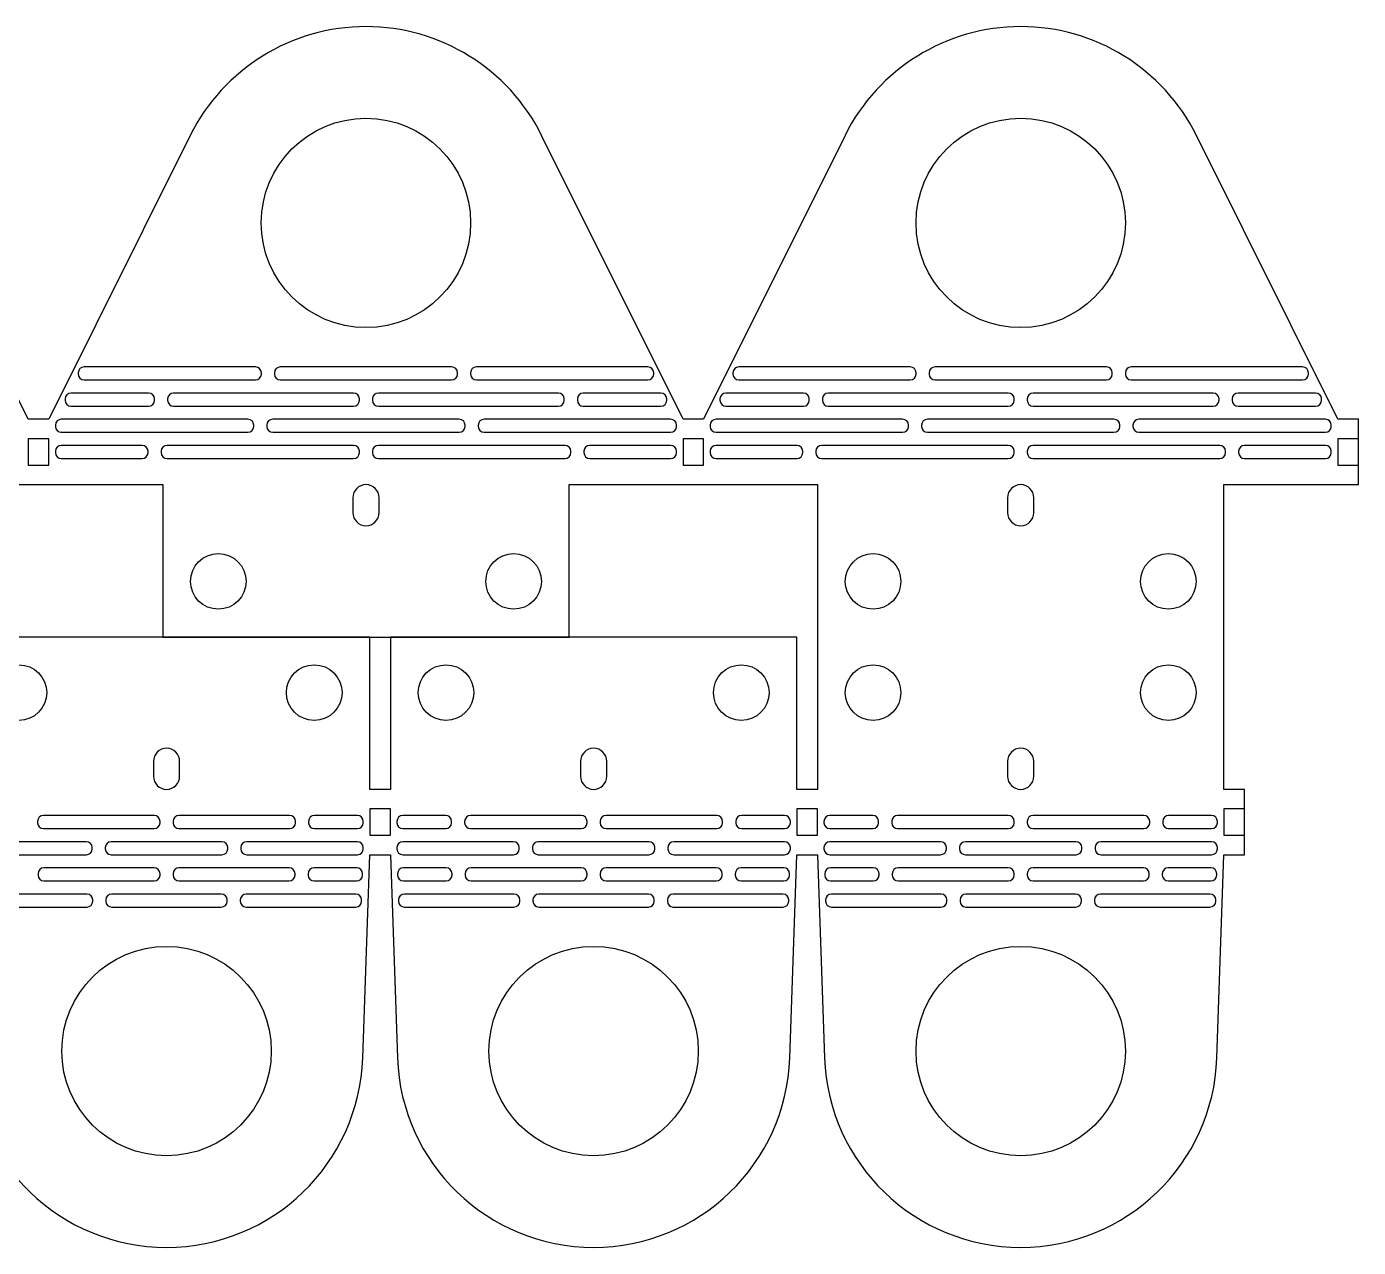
# Model space of a CAD drawing. Header units: metres. Extents: x -359 to 41, y -38 to 55.
# Drawn here: x -60.4 to 41.3, y -38.1 to 55.1 of the extents above; entities that cross this region are included whole.
import ezdxf

# ---------------------------------------------------------------- set-up
doc = ezdxf.new("R2010")
doc.units = ezdxf.units.M

msp = doc.modelspace()

# ---------------------------------------------------------------- linework, layer by layer
at = {"layer": 'PARAMETRIX'}
for p, q in [((-60.3031, 25.1416), (-71.1085, 46.8305)), ((-60.3031, 25.1416), (-71.1085, 46.8305)), ((-47.9268, 46.8305), (-58.7323, 25.1416)), ((-47.9268, 46.8305), (-58.7323, 25.1416)), ((-10.2693, 25.1416), (-21.0747, 46.8305)), ((-10.2693, 25.1416), (-21.0747, 46.8305)), ((2.107, 46.8305), (-8.6985, 25.1416)), ((2.107, 46.8305), (-8.6985, 25.1416)), ((39.7645, 25.1416), (28.9591, 46.8305)), ((39.7645, 25.1416), (28.9591, 46.8305)), ((-56.4886, 28.6916), (-56.4886, 28.5916)), ((-42.9467, 29.1416), (-56.0386, 29.1416)), ((-42.4967, 28.5916), (-42.4967, 28.6916)), ((-41.4967, 28.6916), (-41.4967, 28.5916)), ((-27.9548, 29.1416), (-41.0467, 29.1416)), ((-27.5048, 28.5916), (-27.5048, 28.6916)), ((-26.5048, 28.6916), (-26.5048, 28.5916)), ((-12.963, 29.1416), (-26.0548, 29.1416)), ((-12.513, 28.5916), (-12.513, 28.6916)), ((-6.4548, 28.6916), (-6.4548, 28.5916)), ((7.0871, 29.1416), (-6.0048, 29.1416)), ((7.5371, 28.5916), (7.5371, 28.6916)), ((8.5371, 28.6916), (8.5371, 28.5916)), ((22.0789, 29.1416), (8.9871, 29.1416)), ((22.5289, 28.5916), (22.5289, 28.6916)), ((23.5289, 28.6916), (23.5289, 28.5916)), ((37.0708, 29.1416), (23.9789, 29.1416)), ((37.5208, 28.5916), (37.5208, 28.6916)), ((-56.0386, 28.1416), (-42.9467, 28.1416)), ((-41.0467, 28.1416), (-27.9548, 28.1416)), ((-26.0548, 28.1416), (-12.963, 28.1416)), ((-6.0048, 28.1416), (7.0871, 28.1416)), ((8.9871, 28.1416), (22.0789, 28.1416)), ((23.9789, 28.1416), (37.0708, 28.1416)), ((-57.485, 26.6916), (-57.485, 26.5916)), ((-51.1069, 27.1416), (-57.035, 27.1416)), ((-50.6569, 26.5916), (-50.6569, 26.6916)), ((-49.6569, 26.6916), (-49.6569, 26.5916)), ((-35.4508, 27.1416), (-49.2069, 27.1416)), ((-35.0008, 26.5916), (-35.0008, 26.6916)), ((-34.0008, 26.6916), (-34.0008, 26.5916)), ((-19.7946, 27.1416), (-33.5508, 27.1416)), ((-19.3446, 26.5916), (-19.3446, 26.6916)), ((-18.3446, 26.6916), (-18.3446, 26.5916)), ((-11.9666, 27.1416), (-17.8946, 27.1416)), ((-11.5166, 26.5916), (-11.5166, 26.6916)), ((-7.4512, 26.6916), (-7.4512, 26.5916)), ((-1.0731, 27.1416), (-7.0012, 27.1416)), ((-0.6231, 26.5916), (-0.6231, 26.6916)), ((0.3769, 26.6916), (0.3769, 26.5916)), ((14.583, 27.1416), (0.8269, 27.1416)), ((15.033, 26.5916), (15.033, 26.6916)), ((16.033, 26.6916), (16.033, 26.5916)), ((30.2391, 27.1416), (16.483, 27.1416)), ((30.6891, 26.5916), (30.6891, 26.6916)), ((31.6891, 26.6916), (31.6891, 26.5916)), ((38.0672, 27.1416), (32.1391, 27.1416)), ((38.5172, 26.5916), (38.5172, 26.6916)), ((-57.035, 26.1416), (-51.1069, 26.1416)), ((-49.2069, 26.1416), (-35.4508, 26.1416)), ((-33.5508, 26.1416), (-19.7946, 26.1416)), ((-17.8946, 26.1416), (-11.9666, 26.1416)), ((-7.0012, 26.1416), (-1.0731, 26.1416)), ((0.8269, 26.1416), (14.583, 26.1416)), ((16.483, 26.1416), (30.2391, 26.1416)), ((32.1391, 26.1416), (38.0672, 26.1416)), ((-58.7323, 25.1416), (-60.3031, 25.1416)), ((-58.7323, 25.1416), (-60.3031, 25.1416)), ((-58.2323, 24.6916), (-58.2323, 24.5916)), ((-43.5279, 25.1416), (-57.7823, 25.1416)), ((-43.0779, 24.5916), (-43.0779, 24.6916)), ((-42.0779, 24.6916), (-42.0779, 24.5916)), ((-27.3736, 25.1416), (-41.6279, 25.1416)), ((-26.9236, 24.5916), (-26.9236, 24.6916)), ((-25.9236, 24.6916), (-25.9236, 24.5916)), ((-11.2193, 25.1416), (-25.4736, 25.1416)), ((-10.7693, 24.5916), (-10.7693, 24.6916)), ((-8.6985, 25.1416), (-10.2693, 25.1416)), ((-8.6985, 25.1416), (-10.2693, 25.1416)), ((-8.1985, 24.6916), (-8.1985, 24.5916)), ((6.5058, 25.1416), (-7.7485, 25.1416)), ((6.9558, 24.5916), (6.9558, 24.6916)), ((7.9558, 24.6916), (7.9558, 24.5916)), ((22.6602, 25.1416), (8.4058, 25.1416)), ((23.1102, 24.5916), (23.1102, 24.6916)), ((24.1102, 24.6916), (24.1102, 24.5916)), ((38.8145, 25.1416), (24.5602, 25.1416)), ((39.2645, 24.5916), (39.2645, 24.6916)), ((41.3353, 25.1416), (39.7645, 25.1416)), ((41.3353, 25.1416), (39.7645, 25.1416)), ((41.3353, 20.1416), (41.3353, 25.1416)), ((41.3353, 20.1416), (41.3353, 25.1416)), ((-58.7323, 23.6416), (-60.3031, 23.6416)), ((-60.3031, 23.6416), (-60.3031, 21.6416)), ((-58.7323, 21.6416), (-58.7323, 23.6416)), ((-57.7823, 24.1416), (-43.5279, 24.1416)), ((-41.6279, 24.1416), (-27.3736, 24.1416)), ((-25.4736, 24.1416), (-11.2193, 24.1416)), ((-8.6985, 23.6416), (-10.2693, 23.6416)), ((-10.2693, 23.6416), (-10.2693, 21.6416)), ((-8.6985, 21.6416), (-8.6985, 23.6416)), ((-7.7485, 24.1416), (6.5058, 24.1416)), ((8.4058, 24.1416), (22.6602, 24.1416)), ((24.5602, 24.1416), (38.8145, 24.1416)), ((41.3353, 23.6416), (39.7645, 23.6416)), ((39.7645, 23.6416), (39.7645, 21.6416)), ((41.3353, 21.6416), (41.3353, 23.6416)), ((-58.2323, 22.6916), (-58.2323, 22.5916)), ((-51.6051, 23.1416), (-57.7823, 23.1416)), ((-51.1551, 22.5916), (-51.1551, 22.6916)), ((-50.1551, 22.6916), (-50.1551, 22.5916)), ((-35.4508, 23.1416), (-49.7051, 23.1416)), ((-35.0008, 22.5916), (-35.0008, 22.6916)), ((-34.0008, 22.6916), (-34.0008, 22.5916)), ((-19.2964, 23.1416), (-33.5508, 23.1416)), ((-18.8464, 22.5916), (-18.8464, 22.6916)), ((-17.8464, 22.6916), (-17.8464, 22.5916)), ((-11.2193, 23.1416), (-17.3964, 23.1416)), ((-10.7693, 22.5916), (-10.7693, 22.6916)), ((-8.1985, 22.6916), (-8.1985, 22.5916)), ((-1.5713, 23.1416), (-7.7485, 23.1416)), ((-1.1213, 22.5916), (-1.1213, 22.6916)), ((-0.1213, 22.6916), (-0.1213, 22.5916)), ((14.583, 23.1416), (0.3287, 23.1416)), ((15.033, 22.5916), (15.033, 22.6916)), ((16.033, 22.6916), (16.033, 22.5916)), ((30.7373, 23.1416), (16.483, 23.1416)), ((31.1873, 22.5916), (31.1873, 22.6916)), ((32.1873, 22.6916), (32.1873, 22.5916)), ((38.8145, 23.1416), (32.6373, 23.1416)), ((39.2645, 22.5916), (39.2645, 22.6916)), ((-60.3031, 21.6416), (-58.7323, 21.6416)), ((-57.7823, 22.1416), (-51.6051, 22.1416)), ((-49.7051, 22.1416), (-35.4508, 22.1416)), ((-33.5508, 22.1416), (-19.2964, 22.1416)), ((-17.3964, 22.1416), (-11.2193, 22.1416)), ((-10.2693, 21.6416), (-8.6985, 21.6416)), ((-7.7485, 22.1416), (-1.5713, 22.1416)), ((0.3287, 22.1416), (14.583, 22.1416)), ((16.483, 22.1416), (30.7373, 22.1416)), ((32.6373, 22.1416), (38.8145, 22.1416)), ((39.7645, 21.6416), (41.3353, 21.6416)), ((-69.0015, 20.1416), (-60.3031, 20.1416)), ((-69.0015, 20.1416), (-60.3031, 20.1416)), ((-60.3031, 20.1416), (-58.7323, 20.1416)), ((-60.3031, 20.1416), (-58.7323, 20.1416)), ((-58.7323, 20.1416), (-50.0338, 20.1416)), ((-58.7323, 20.1416), (-50.0338, 20.1416)), ((-50.0338, 20.1416), (-50.0338, 17)), ((-50.0338, 20.1416), (-50.0338, 17)), ((-18.9678, 17), (-18.9678, 20.1416)), ((-18.9678, 20.1416), (-10.2693, 20.1416)), ((-18.9678, 17), (-18.9678, 20.1416)), ((-18.9678, 20.1416), (-10.2693, 20.1416)), ((-10.2693, 20.1416), (-8.6985, 20.1416)), ((-10.2693, 20.1416), (-8.6985, 20.1416)), ((-8.6985, 20.1416), (0, 20.1416)), ((-8.6985, 20.1416), (0, 20.1416)), ((0, 20.1416), (0, 17)), ((0, 20.1416), (0, 17)), ((31.066, 17), (31.066, 20.1416)), ((31.066, 20.1416), (39.7645, 20.1416)), ((31.066, 17), (31.066, 20.1416)), ((31.066, 20.1416), (39.7645, 20.1416)), ((39.7645, 20.1416), (41.3353, 20.1416)), ((39.7645, 20.1416), (41.3353, 20.1416)), ((-35.5008, 19.1416), (-35.5008, 18)), ((-33.5008, 18), (-33.5008, 19.1416)), ((14.533, 19.1416), (14.533, 18)), ((16.533, 18), (16.533, 19.1416)), ((-50.0338, 17), (-50.0338, 8.5)), ((-50.0338, 17), (-50.0338, 8.5)), ((-18.9678, 8.5), (-18.9678, 17)), ((-18.9678, 8.5), (-18.9678, 17)), ((0, 17), (0, 0)), ((0, 17), (0, 0)), ((31.066, 0), (31.066, 17)), ((31.066, 0), (31.066, 17)), ((-34.2076, 8.5), (-65.2736, 8.5)), ((-34.2076, 8.5), (-65.2736, 8.5)), ((-50.0338, 8.5), (-18.9678, 8.5)), ((-50.0338, 8.5), (-18.9678, 8.5)), ((-34.2076, 0), (-34.2076, 8.5)), ((-34.2076, 0), (-34.2076, 8.5)), ((-1.5708, 8.5), (-32.6368, 8.5)), ((-32.6368, 8.5), (-32.6368, 0)), ((-1.5708, 8.5), (-32.6368, 8.5)), ((-32.6368, 8.5), (-32.6368, 0)), ((-1.5708, 0), (-1.5708, 8.5)), ((-1.5708, 0), (-1.5708, 8.5)), ((-34.2076, -3.1416), (-34.2076, 0)), ((-34.2076, -3.1416), (-34.2076, 0)), ((-32.6368, 0), (-32.6368, -3.1416)), ((-32.6368, 0), (-32.6368, -3.1416)), ((-1.5708, -3.1416), (-1.5708, 0)), ((-1.5708, -3.1416), (-1.5708, 0)), ((0, 0), (0, -3.1416)), ((0, 0), (0, -3.1416)), ((31.066, -3.1416), (31.066, 0)), ((31.066, -3.1416), (31.066, 0)), ((-50.7406, -1), (-50.7406, -2.1416)), ((-48.7406, -2.1416), (-48.7406, -1)), ((-18.1038, -1), (-18.1038, -2.1416)), ((-16.1038, -2.1416), (-16.1038, -1)), ((14.533, -1), (14.533, -2.1416)), ((16.533, -2.1416), (16.533, -1)), ((-32.6368, -3.1416), (-34.2076, -3.1416)), ((-32.6368, -3.1416), (-34.2076, -3.1416)), ((0, -3.1416), (-1.5708, -3.1416)), ((0, -3.1416), (-1.5708, -3.1416)), ((32.6368, -3.1416), (31.066, -3.1416)), ((32.6368, -3.1416), (31.066, -3.1416)), ((32.6368, -8.1416), (32.6368, -3.1416)), ((32.6368, -8.1416), (32.6368, -3.1416)), ((-32.6368, -4.6416), (-34.2076, -4.6416)), ((-34.2076, -4.6416), (-34.2076, -6.6416)), ((-32.6368, -6.6416), (-32.6368, -4.6416)), ((0, -4.6416), (-1.5708, -4.6416)), ((-1.5708, -4.6416), (-1.5708, -6.6416)), ((0, -6.6416), (0, -4.6416)), ((32.6368, -4.6416), (31.066, -4.6416)), ((31.066, -4.6416), (31.066, -6.6416)), ((32.6368, -6.6416), (32.6368, -4.6416)), ((-59.596, -5.5916), (-59.596, -5.6916)), ((-50.6906, -5.1416), (-59.146, -5.1416)), ((-50.2406, -5.6916), (-50.2406, -5.5916)), ((-49.2406, -5.5916), (-49.2406, -5.6916)), ((-40.3353, -5.1416), (-48.7906, -5.1416)), ((-39.8853, -5.6916), (-39.8853, -5.5916)), ((-38.8853, -5.5916), (-38.8853, -5.6916)), ((-35.1576, -5.1416), (-38.4353, -5.1416)), ((-34.7076, -5.6916), (-34.7076, -5.5916)), ((-32.1368, -5.5916), (-32.1368, -5.6916)), ((-28.4091, -5.1416), (-31.6868, -5.1416)), ((-27.9591, -5.6916), (-27.9591, -5.5916)), ((-26.9591, -5.5916), (-26.9591, -5.6916)), ((-18.0538, -5.1416), (-26.5091, -5.1416)), ((-17.6038, -5.6916), (-17.6038, -5.5916)), ((-16.6038, -5.5916), (-16.6038, -5.6916)), ((-7.6985, -5.1416), (-16.1538, -5.1416)), ((-7.2485, -5.6916), (-7.2485, -5.5916)), ((-6.2485, -5.5916), (-6.2485, -5.6916)), ((-2.5208, -5.1416), (-5.7985, -5.1416)), ((-2.0708, -5.6916), (-2.0708, -5.5916)), ((0.5, -5.5916), (0.5, -5.6916)), ((4.2277, -5.1416), (0.95, -5.1416)), ((4.6777, -5.6916), (4.6777, -5.5916)), ((5.6777, -5.5916), (5.6777, -5.6916)), ((14.583, -5.1416), (6.1277, -5.1416)), ((15.033, -5.6916), (15.033, -5.5916)), ((16.033, -5.5916), (16.033, -5.6916)), ((24.9383, -5.1416), (16.483, -5.1416)), ((25.3883, -5.6916), (25.3883, -5.5916)), ((26.3883, -5.5916), (26.3883, -5.6916)), ((30.116, -5.1416), (26.8383, -5.1416)), ((30.566, -5.6916), (30.566, -5.5916)), ((-59.146, -6.1416), (-50.6906, -6.1416)), ((-48.7906, -6.1416), (-40.3353, -6.1416)), ((-38.4353, -6.1416), (-35.1576, -6.1416)), ((-34.2076, -6.6416), (-32.6368, -6.6416)), ((-31.6868, -6.1416), (-28.4091, -6.1416)), ((-26.5091, -6.1416), (-18.0538, -6.1416)), ((-16.1538, -6.1416), (-7.6985, -6.1416)), ((-5.7985, -6.1416), (-2.5208, -6.1416)), ((-1.5708, -6.6416), (0, -6.6416)), ((0.95, -6.1416), (4.2277, -6.1416)), ((6.1277, -6.1416), (14.583, -6.1416)), ((16.483, -6.1416), (24.9383, -6.1416)), ((26.8383, -6.1416), (30.116, -6.1416)), ((31.066, -6.6416), (32.6368, -6.6416)), ((-55.8683, -7.1416), (-64.3236, -7.1416)), ((-55.4183, -7.6916), (-55.4183, -7.5916)), ((-54.4183, -7.5916), (-54.4183, -7.6916)), ((-45.5129, -7.1416), (-53.9683, -7.1416)), ((-45.0629, -7.6916), (-45.0629, -7.5916)), ((-44.0629, -7.5916), (-44.0629, -7.6916)), ((-35.1576, -7.1416), (-43.6129, -7.1416)), ((-34.7076, -7.6916), (-34.7076, -7.5916)), ((-32.1368, -7.5916), (-32.1368, -7.6916)), ((-23.2315, -7.1416), (-31.6868, -7.1416)), ((-22.7815, -7.6916), (-22.7815, -7.5916)), ((-21.7815, -7.5916), (-21.7815, -7.6916)), ((-12.8761, -7.1416), (-21.3315, -7.1416)), ((-12.4261, -7.6916), (-12.4261, -7.5916)), ((-11.4261, -7.5916), (-11.4261, -7.6916)), ((-2.5208, -7.1416), (-10.9761, -7.1416)), ((-2.0708, -7.6916), (-2.0708, -7.5916)), ((0.5, -7.5916), (0.5, -7.6916)), ((9.4053, -7.1416), (0.95, -7.1416)), ((9.8553, -7.6916), (9.8553, -7.5916)), ((10.8553, -7.5916), (10.8553, -7.6916)), ((19.7607, -7.1416), (11.3053, -7.1416)), ((20.2107, -7.6916), (20.2107, -7.5916)), ((21.2107, -7.5916), (21.2107, -7.6916)), ((30.116, -7.1416), (21.6607, -7.1416)), ((30.566, -7.6916), (30.566, -7.5916)), ((-64.3236, -8.1416), (-55.8683, -8.1416)), ((-50.6906, -9.1416), (-59.111, -9.1416)), ((-53.9683, -8.1416), (-45.5129, -8.1416)), ((-40.3702, -9.1416), (-48.7906, -9.1416)), ((-43.6129, -8.1416), (-35.1576, -8.1416)), ((-35.21, -9.1416), (-38.4702, -9.1416)), ((-34.7498, -23.6651), (-34.2076, -8.1416)), ((-34.7498, -23.6651), (-34.2076, -8.1416)), ((-34.2076, -8.1416), (-32.6368, -8.1416)), ((-34.2076, -8.1416), (-32.6368, -8.1416)), ((-32.6368, -8.1416), (-32.0947, -23.6651)), ((-32.6368, -8.1416), (-32.0947, -23.6651)), ((-31.6868, -8.1416), (-23.2315, -8.1416)), ((-28.3742, -9.1416), (-31.6344, -9.1416)), ((-18.0538, -9.1416), (-26.4742, -9.1416)), ((-21.3315, -8.1416), (-12.8761, -8.1416)), ((-7.7334, -9.1416), (-16.1538, -9.1416)), ((-10.9761, -8.1416), (-2.5208, -8.1416)), ((-2.5732, -9.1416), (-5.8334, -9.1416)), ((-2.1129, -23.6651), (-1.5708, -8.1416)), ((-2.1129, -23.6651), (-1.5708, -8.1416)), ((-1.5708, -8.1416), (0, -8.1416)), ((-1.5708, -8.1416), (0, -8.1416)), ((0, -8.1416), (0.5421, -23.6651)), ((0, -8.1416), (0.5421, -23.6651)), ((0.95, -8.1416), (9.4053, -8.1416)), ((4.2626, -9.1416), (1.0024, -9.1416)), ((14.583, -9.1416), (6.1626, -9.1416)), ((11.3053, -8.1416), (19.7607, -8.1416)), ((24.9034, -9.1416), (16.483, -9.1416)), ((21.6607, -8.1416), (30.116, -8.1416)), ((30.0636, -9.1416), (26.8034, -9.1416)), ((30.5239, -23.6651), (31.066, -8.1416)), ((30.5239, -23.6651), (31.066, -8.1416)), ((31.066, -8.1416), (32.6368, -8.1416)), ((31.066, -8.1416), (32.6368, -8.1416)), ((-59.561, -9.5916), (-59.561, -9.6916)), ((-59.111, -10.1416), (-50.6906, -10.1416)), ((-50.2406, -9.6916), (-50.2406, -9.5916)), ((-49.2406, -9.5916), (-49.2406, -9.6916)), ((-48.7906, -10.1416), (-40.3702, -10.1416)), ((-39.9202, -9.6916), (-39.9202, -9.5916)), ((-38.9202, -9.5916), (-38.9202, -9.6916)), ((-38.4702, -10.1416), (-35.21, -10.1416)), ((-34.76, -9.6916), (-34.76, -9.5916)), ((-32.0844, -9.5916), (-32.0844, -9.6916)), ((-31.6344, -10.1416), (-28.3742, -10.1416)), ((-27.9242, -9.6916), (-27.9242, -9.5916)), ((-26.9242, -9.5916), (-26.9242, -9.6916)), ((-26.4742, -10.1416), (-18.0538, -10.1416)), ((-17.6038, -9.6916), (-17.6038, -9.5916)), ((-16.6038, -9.5916), (-16.6038, -9.6916)), ((-16.1538, -10.1416), (-7.7334, -10.1416)), ((-7.2834, -9.6916), (-7.2834, -9.5916)), ((-6.2834, -9.5916), (-6.2834, -9.6916)), ((-5.8334, -10.1416), (-2.5732, -10.1416)), ((-2.1232, -9.6916), (-2.1232, -9.5916)), ((0.5524, -9.5916), (0.5524, -9.6916)), ((1.0024, -10.1416), (4.2626, -10.1416)), ((4.7126, -9.6916), (4.7126, -9.5916)), ((5.7126, -9.5916), (5.7126, -9.6916)), ((6.1626, -10.1416), (14.583, -10.1416)), ((15.033, -9.6916), (15.033, -9.5916)), ((16.033, -9.5916), (16.033, -9.6916)), ((16.483, -10.1416), (24.9034, -10.1416)), ((25.3534, -9.6916), (25.3534, -9.5916)), ((26.3534, -9.5916), (26.3534, -9.6916)), ((26.8034, -10.1416), (30.0636, -10.1416)), ((30.5136, -9.6916), (30.5136, -9.5916)), ((-55.8275, -11.1416), (-64.2014, -11.1416)), ((-45.5537, -11.1416), (-53.9275, -11.1416)), ((-35.2798, -11.1416), (-43.6537, -11.1416)), ((-23.1907, -11.1416), (-31.5646, -11.1416)), ((-12.9169, -11.1416), (-21.2907, -11.1416)), ((-2.643, -11.1416), (-11.0169, -11.1416)), ((9.4461, -11.1416), (1.0722, -11.1416)), ((19.7199, -11.1416), (11.3461, -11.1416)), ((29.9938, -11.1416), (21.6199, -11.1416)), ((-64.2014, -12.1416), (-55.8275, -12.1416)), ((-55.3775, -11.6916), (-55.3775, -11.5916)), ((-54.3775, -11.5916), (-54.3775, -11.6916)), ((-53.9275, -12.1416), (-45.5537, -12.1416)), ((-45.1037, -11.6916), (-45.1037, -11.5916)), ((-44.1037, -11.5916), (-44.1037, -11.6916)), ((-43.6537, -12.1416), (-35.2798, -12.1416)), ((-34.8298, -11.6916), (-34.8298, -11.5916)), ((-32.0146, -11.5916), (-32.0146, -11.6916)), ((-31.5646, -12.1416), (-23.1907, -12.1416)), ((-22.7407, -11.6916), (-22.7407, -11.5916)), ((-21.7407, -11.5916), (-21.7407, -11.6916)), ((-21.2907, -12.1416), (-12.9169, -12.1416)), ((-12.4669, -11.6916), (-12.4669, -11.5916)), ((-11.4669, -11.5916), (-11.4669, -11.6916)), ((-11.0169, -12.1416), (-2.643, -12.1416)), ((-2.193, -11.6916), (-2.193, -11.5916)), ((0.6222, -11.5916), (0.6222, -11.6916)), ((1.0722, -12.1416), (9.4461, -12.1416)), ((9.8961, -11.6916), (9.8961, -11.5916)), ((10.8961, -11.5916), (10.8961, -11.6916)), ((11.3461, -12.1416), (19.7199, -12.1416)), ((20.1699, -11.6916), (20.1699, -11.5916)), ((21.1699, -11.5916), (21.1699, -11.6916)), ((21.6199, -12.1416), (29.9938, -12.1416)), ((30.4438, -11.6916), (30.4438, -11.5916))]:
    msp.add_line(p, q, dxfattribs=at)
for centre, radius in [((-34.5008, 40.1416), 8), ((15.533, 40.1416), 8), ((-45.7838, 12.75), 2.125), ((-23.2178, 12.75), 2.125), ((4.25, 12.75), 2.125), ((26.816, 12.75), 2.125), ((-61.0236, 4.25), 2.125), ((-38.4576, 4.25), 2.125), ((-28.3868, 4.25), 2.125), ((-5.8208, 4.25), 2.125), ((4.25, 4.25), 2.125), ((26.816, 4.25), 2.125), ((-49.7406, -23.1416), 8), ((-17.1038, -23.1416), 8), ((15.533, -23.1416), 8)]:
    msp.add_circle(centre, radius, dxfattribs=at)
for centre, radius, start, end in [((-34.5008, 40.1416), 15, 26.4826, 153.5174), ((-34.5008, 40.1416), 15, 26.4826, 153.5174), ((15.533, 40.1416), 15, 26.4826, 153.5174), ((15.533, 40.1416), 15, 26.4826, 153.5174), ((-56.0386, 28.6916), 0.45, 90, 180), ((-56.0386, 28.5916), 0.45, 180, 270), ((-42.9467, 28.6916), 0.45, 0, 90), ((-42.9467, 28.5916), 0.45, 270, 360), ((-41.0467, 28.6916), 0.45, 90, 180), ((-41.0467, 28.5916), 0.45, 180, 270), ((-27.9548, 28.6916), 0.45, 0, 90), ((-27.9548, 28.5916), 0.45, 270, 0), ((-26.0548, 28.6916), 0.45, 90, 180), ((-26.0548, 28.5916), 0.45, 180, 270), ((-12.963, 28.6916), 0.45, 0, 90), ((-12.963, 28.5916), 0.45, 270, 360), ((-6.0048, 28.6916), 0.45, 90, 180), ((-6.0048, 28.5916), 0.45, 180, 270), ((7.0871, 28.6916), 0.45, 0, 90), ((7.0871, 28.5916), 0.45, 270, 360), ((8.9871, 28.6916), 0.45, 90, 180), ((8.9871, 28.5916), 0.45, 180, 270), ((22.0789, 28.6916), 0.45, 0, 90), ((22.0789, 28.5916), 0.45, 270, 0), ((23.9789, 28.6916), 0.45, 90, 180), ((23.9789, 28.5916), 0.45, 180, 270), ((37.0708, 28.6916), 0.45, 0, 90), ((37.0708, 28.5916), 0.45, 270, 0), ((-57.035, 26.6916), 0.45, 90, 180), ((-57.035, 26.5916), 0.45, 180, 270), ((-51.1069, 26.6916), 0.45, 0, 90), ((-51.1069, 26.5916), 0.45, 270, 360), ((-49.2069, 26.6916), 0.45, 90, 180), ((-49.2069, 26.5916), 0.45, 180, 270), ((-35.4508, 26.6916), 0.45, 0, 90), ((-35.4508, 26.5916), 0.45, 270, 360), ((-33.5508, 26.6916), 0.45, 90, 180), ((-33.5508, 26.5916), 0.45, 180, 270), ((-19.7946, 26.6916), 0.45, 0, 90), ((-19.7946, 26.5916), 0.45, 270, 0), ((-17.8946, 26.6916), 0.45, 90, 180), ((-17.8946, 26.5916), 0.45, 180, 270), ((-11.9666, 26.6916), 0.45, 0, 90), ((-11.9666, 26.5916), 0.45, 270, 360), ((-7.0012, 26.6916), 0.45, 90, 180), ((-7.0012, 26.5916), 0.45, 180, 270), ((-1.0731, 26.6916), 0.45, 0, 90), ((-1.0731, 26.5916), 0.45, 270, 0), ((0.8269, 26.6916), 0.45, 90, 180), ((0.8269, 26.5916), 0.45, 180, 270), ((14.583, 26.6916), 0.45, 0, 90), ((14.583, 26.5916), 0.45, 270, 0), ((16.483, 26.6916), 0.45, 90, 180), ((16.483, 26.5916), 0.45, 180, 270), ((30.2391, 26.6916), 0.45, 0, 90), ((30.2391, 26.5916), 0.45, 270, 0), ((32.1391, 26.6916), 0.45, 90, 180), ((32.1391, 26.5916), 0.45, 180, 270), ((38.0672, 26.6916), 0.45, 0, 90), ((38.0672, 26.5916), 0.45, 270, 0), ((-57.7823, 24.6916), 0.45, 90, 180), ((-57.7823, 24.5916), 0.45, 180, 270), ((-43.5279, 24.6916), 0.45, 0, 90), ((-43.5279, 24.5916), 0.45, 270, 360), ((-41.6279, 24.6916), 0.45, 90, 180), ((-41.6279, 24.5916), 0.45, 180, 270), ((-27.3736, 24.6916), 0.45, 360, 90), ((-27.3736, 24.5916), 0.45, 270, 360), ((-25.4736, 24.6916), 0.45, 90, 180), ((-25.4736, 24.5916), 0.45, 180, 270), ((-11.2193, 24.6916), 0.45, 0, 90), ((-11.2193, 24.5916), 0.45, 270, 360), ((-7.7485, 24.6916), 0.45, 90, 180), ((-7.7485, 24.5916), 0.45, 180, 270), ((6.5058, 24.6916), 0.45, 0, 90), ((6.5058, 24.5916), 0.45, 270, 0), ((8.4058, 24.6916), 0.45, 90, 180), ((8.4058, 24.5916), 0.45, 180, 270), ((22.6602, 24.6916), 0.45, 360, 90), ((22.6602, 24.5916), 0.45, 270, 0), ((24.5602, 24.6916), 0.45, 90, 180), ((24.5602, 24.5916), 0.45, 180, 270), ((38.8145, 24.6916), 0.45, 0, 90), ((38.8145, 24.5916), 0.45, 270, 0), ((-57.7823, 22.6916), 0.45, 90, 180), ((-57.7823, 22.5916), 0.45, 180, 270), ((-51.6051, 22.6916), 0.45, 360, 90), ((-51.6051, 22.5916), 0.45, 270, 360), ((-49.7051, 22.6916), 0.45, 90, 180), ((-49.7051, 22.5916), 0.45, 180, 270), ((-35.4508, 22.6916), 0.45, 0, 90), ((-35.4508, 22.5916), 0.45, 270, 360), ((-33.5508, 22.6916), 0.45, 90, 180), ((-33.5508, 22.5916), 0.45, 180, 270), ((-19.2964, 22.6916), 0.45, 360, 90), ((-19.2964, 22.5916), 0.45, 270, 360), ((-17.3964, 22.6916), 0.45, 90, 180), ((-17.3964, 22.5916), 0.45, 180, 270), ((-11.2193, 22.6916), 0.45, 0, 90), ((-11.2193, 22.5916), 0.45, 270, 360), ((-7.7485, 22.6916), 0.45, 90, 180), ((-7.7485, 22.5916), 0.45, 180, 270), ((-1.5713, 22.6916), 0.45, 0, 90), ((-1.5713, 22.5916), 0.45, 270, 0), ((0.3287, 22.6916), 0.45, 90, 180), ((0.3287, 22.5916), 0.45, 180, 270), ((14.583, 22.6916), 0.45, 0, 90), ((14.583, 22.5916), 0.45, 270, 0), ((16.483, 22.6916), 0.45, 90, 180), ((16.483, 22.5916), 0.45, 180, 270), ((30.7373, 22.6916), 0.45, 360, 90), ((30.7373, 22.5916), 0.45, 270, 360), ((32.6373, 22.6916), 0.45, 90, 180), ((32.6373, 22.5916), 0.45, 180, 270), ((38.8145, 22.6916), 0.45, 0, 90), ((38.8145, 22.5916), 0.45, 270, 0), ((-34.5008, 19.1416), 1, 0, 180), ((15.533, 19.1416), 1, 0, 180), ((-34.5008, 18), 1, 180, 0), ((15.533, 18), 1, 180, 0), ((-49.7406, -1), 1, 0, 180), ((-17.1038, -1), 1, 0, 180), ((15.533, -1), 1, 0, 180), ((-49.7406, -2.1416), 1, 180, 0), ((-17.1038, -2.1416), 1, 180, 0), ((15.533, -2.1416), 1, 180, 0), ((-59.146, -5.5916), 0.45, 90, 180), ((-59.146, -5.6916), 0.45, 180, 270), ((-50.6906, -5.5916), 0.45, 0, 90), ((-50.6906, -5.6916), 0.45, 270, 0), ((-48.7906, -5.5916), 0.45, 90, 180), ((-48.7906, -5.6916), 0.45, 180, 270), ((-40.3353, -5.5916), 0.45, 360, 90), ((-40.3353, -5.6916), 0.45, 270, 0), ((-38.4353, -5.5916), 0.45, 90, 180), ((-38.4353, -5.6916), 0.45, 180, 270), ((-35.1576, -5.5916), 0.45, 360, 90), ((-35.1576, -5.6916), 0.45, 270, 0), ((-31.6868, -5.5916), 0.45, 90, 180), ((-31.6868, -5.6916), 0.45, 180, 270), ((-28.4091, -5.5916), 0.45, 360, 90), ((-28.4091, -5.6916), 0.45, 270, 0), ((-26.5091, -5.5916), 0.45, 90, 180), ((-26.5091, -5.6916), 0.45, 180, 270), ((-18.0538, -5.5916), 0.45, 0, 90), ((-18.0538, -5.6916), 0.45, 270, 0), ((-16.1538, -5.5916), 0.45, 90, 180), ((-16.1538, -5.6916), 0.45, 180, 270), ((-7.6985, -5.5916), 0.45, 360, 90), ((-7.6985, -5.6916), 0.45, 270, 0), ((-5.7985, -5.5916), 0.45, 90, 180), ((-5.7985, -5.6916), 0.45, 180, 270), ((-2.5208, -5.5916), 0.45, 360, 90), ((-2.5208, -5.6916), 0.45, 270, 0), ((0.95, -5.5916), 0.45, 90, 180), ((0.95, -5.6916), 0.45, 180, 270), ((4.2277, -5.5916), 0.45, 0, 90), ((4.2277, -5.6916), 0.45, 270, 0), ((6.1277, -5.5916), 0.45, 90, 180), ((6.1277, -5.6916), 0.45, 180, 270), ((14.583, -5.5916), 0.45, 360, 90), ((14.583, -5.6916), 0.45, 270, 0), ((16.483, -5.5916), 0.45, 90, 180), ((16.483, -5.6916), 0.45, 180, 270), ((24.9383, -5.5916), 0.45, 360, 90), ((24.9383, -5.6916), 0.45, 270, 0), ((26.8383, -5.5916), 0.45, 90, 180), ((26.8383, -5.6916), 0.45, 180, 270), ((30.116, -5.5916), 0.45, 360, 90), ((30.116, -5.6916), 0.45, 270, 0), ((-55.8683, -7.5916), 0.45, 360, 90), ((-55.8683, -7.6916), 0.45, 270, 0), ((-53.9683, -7.5916), 0.45, 90, 180), ((-53.9683, -7.6916), 0.45, 180, 270), ((-45.5129, -7.5916), 0.45, 0, 90), ((-45.5129, -7.6916), 0.45, 270, 0), ((-43.6129, -7.5916), 0.45, 90, 180), ((-43.6129, -7.6916), 0.45, 180, 270), ((-35.1576, -7.5916), 0.45, 0, 90), ((-35.1576, -7.6916), 0.45, 270, 0), ((-31.6868, -7.5916), 0.45, 90, 180), ((-31.6868, -7.6916), 0.45, 180, 270), ((-23.2315, -7.5916), 0.45, 0, 90), ((-23.2315, -7.6916), 0.45, 270, 0), ((-21.3315, -7.5916), 0.45, 90, 180), ((-21.3315, -7.6916), 0.45, 180, 270), ((-12.8761, -7.5916), 0.45, 0, 90), ((-12.8761, -7.6916), 0.45, 270, 0), ((-10.9761, -7.5916), 0.45, 90, 180), ((-10.9761, -7.6916), 0.45, 180, 270), ((-2.5208, -7.5916), 0.45, 0, 90), ((-2.5208, -7.6916), 0.45, 270, 360), ((0.95, -7.5916), 0.45, 90, 180), ((0.95, -7.6916), 0.45, 180, 270), ((9.4053, -7.5916), 0.45, 0, 90), ((9.4053, -7.6916), 0.45, 270, 0), ((11.3053, -7.5916), 0.45, 90, 180), ((11.3053, -7.6916), 0.45, 180, 270), ((19.7607, -7.5916), 0.45, 360, 90), ((19.7607, -7.6916), 0.45, 270, 0), ((21.6607, -7.5916), 0.45, 90, 180), ((21.6607, -7.6916), 0.45, 180, 270), ((30.116, -7.5916), 0.45, 360, 90), ((30.116, -7.6916), 0.45, 270, 0), ((-59.111, -9.5916), 0.45, 90, 180), ((-50.6906, -9.5916), 0.45, 0, 90), ((-48.7906, -9.5916), 0.45, 90, 180), ((-40.3702, -9.5916), 0.45, 0, 90), ((-38.4702, -9.5916), 0.45, 90, 180), ((-35.21, -9.5916), 0.45, 0, 90), ((-31.6344, -9.5916), 0.45, 90, 180), ((-28.3742, -9.5916), 0.45, 0, 90), ((-26.4742, -9.5916), 0.45, 90, 180), ((-18.0538, -9.5916), 0.45, 0, 90), ((-16.1538, -9.5916), 0.45, 90, 180), ((-7.7334, -9.5916), 0.45, 0, 90), ((-5.8334, -9.5916), 0.45, 90, 180), ((-2.5732, -9.5916), 0.45, 0, 90), ((1.0024, -9.5916), 0.45, 90, 180), ((4.2626, -9.5916), 0.45, 0, 90), ((6.1626, -9.5916), 0.45, 90, 180), ((14.583, -9.5916), 0.45, 0, 90), ((16.483, -9.5916), 0.45, 90, 180), ((24.9034, -9.5916), 0.45, 0, 90), ((26.8034, -9.5916), 0.45, 90, 180), ((30.0636, -9.5916), 0.45, 0, 90), ((-59.111, -9.6916), 0.45, 180, 270), ((-50.6906, -9.6916), 0.45, 270, 0), ((-48.7906, -9.6916), 0.45, 180, 270), ((-40.3702, -9.6916), 0.45, 270, 0), ((-38.4702, -9.6916), 0.45, 180, 270), ((-35.21, -9.6916), 0.45, 270, 0), ((-31.6344, -9.6916), 0.45, 180, 270), ((-28.3742, -9.6916), 0.45, 270, 0), ((-26.4742, -9.6916), 0.45, 180, 270), ((-18.0538, -9.6916), 0.45, 270, 0), ((-16.1538, -9.6916), 0.45, 180, 270), ((-7.7334, -9.6916), 0.45, 270, 0), ((-5.8334, -9.6916), 0.45, 180, 270), ((-2.5732, -9.6916), 0.45, 270, 0), ((1.0024, -9.6916), 0.45, 180, 270), ((4.2626, -9.6916), 0.45, 270, 0), ((6.1626, -9.6916), 0.45, 180, 270), ((14.583, -9.6916), 0.45, 270, 0), ((16.483, -9.6916), 0.45, 180, 270), ((24.9034, -9.6916), 0.45, 270, 0), ((26.8034, -9.6916), 0.45, 180, 270), ((30.0636, -9.6916), 0.45, 270, 0), ((-55.8275, -11.5916), 0.45, 0, 90), ((-53.9275, -11.5916), 0.45, 90, 180), ((-45.5537, -11.5916), 0.45, 360, 90), ((-43.6537, -11.5916), 0.45, 90, 180), ((-35.2798, -11.5916), 0.45, 0, 90), ((-31.5646, -11.5916), 0.45, 90, 180), ((-23.1907, -11.5916), 0.45, 0, 90), ((-21.2907, -11.5916), 0.45, 90, 180), ((-12.9169, -11.5916), 0.45, 0, 90), ((-11.0169, -11.5916), 0.45, 90, 180), ((-2.643, -11.5916), 0.45, 0, 90), ((1.0722, -11.5916), 0.45, 90, 180), ((9.4461, -11.5916), 0.45, 0, 90), ((11.3461, -11.5916), 0.45, 90, 180), ((19.7199, -11.5916), 0.45, 0, 90), ((21.6199, -11.5916), 0.45, 90, 180), ((29.9938, -11.5916), 0.45, 0, 90), ((-55.8275, -11.6916), 0.45, 270, 0), ((-53.9275, -11.6916), 0.45, 180, 270), ((-45.5537, -11.6916), 0.45, 270, 360), ((-43.6537, -11.6916), 0.45, 180, 270), ((-35.2798, -11.6916), 0.45, 270, 0), ((-31.5646, -11.6916), 0.45, 180, 270), ((-23.1907, -11.6916), 0.45, 270, 0), ((-21.2907, -11.6916), 0.45, 180, 270), ((-12.9169, -11.6916), 0.45, 270, 0), ((-11.0169, -11.6916), 0.45, 180, 270), ((-2.643, -11.6916), 0.45, 270, 0), ((1.0722, -11.6916), 0.45, 180, 270), ((9.4461, -11.6916), 0.45, 270, 0), ((11.3461, -11.6916), 0.45, 180, 270), ((19.7199, -11.6916), 0.45, 270, 0), ((21.6199, -11.6916), 0.45, 180, 270), ((29.9938, -11.6916), 0.45, 270, 0), ((-49.7406, -23.1416), 15, 182.0002, 357.9998), ((-49.7406, -23.1416), 15, 182.0002, 357.9998), ((-17.1038, -23.1416), 15, 182.0002, 357.9998), ((-17.1038, -23.1416), 15, 182.0002, 357.9998), ((15.533, -23.1416), 15, 182.0002, 357.9998), ((15.533, -23.1416), 15, 182.0002, 357.9998)]:
    msp.add_arc(centre, radius, start, end, dxfattribs=at)

doc.saveas('drawing.dxf')
